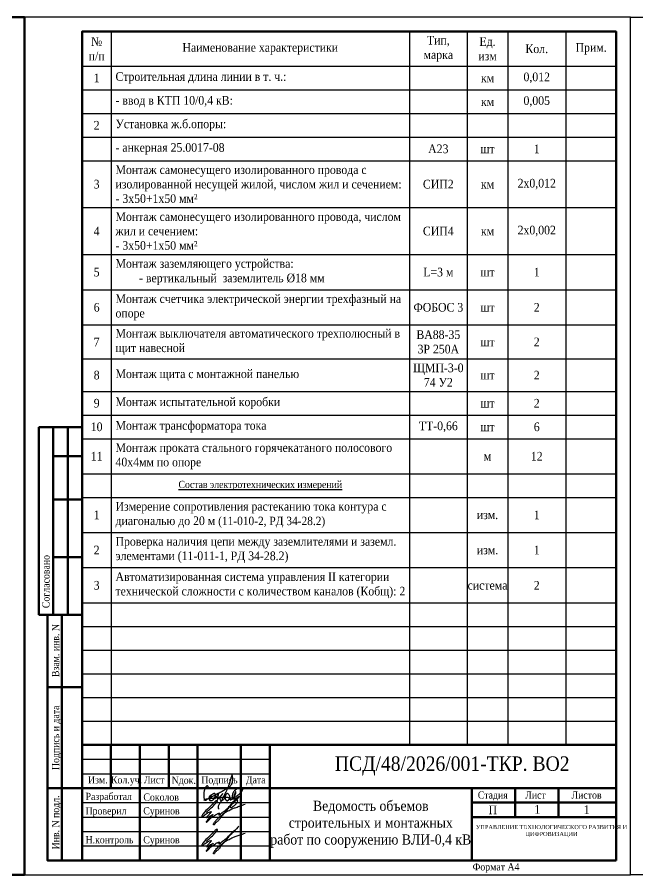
# Model space of a CAD drawing. Header units: millimetres. Extents: x 2157 to 10678, y 3616 to 3913.
# Drawn here: x 8785.4 to 9000.4, y 3616.3 to 3913.3 of the extents above; entities that cross this region are included whole.
import ezdxf

# ---------------------------------------------------------------- set-up
doc = ezdxf.new("R2010")
doc.units = ezdxf.units.MM
doc.layers.add('П', color=7, linetype='Continuous')
doc.layers.add('Чертеж', color=7, linetype='Continuous')
doc.styles.add('Simplex8', font='times.ttf', dxfattribs={"height": 3.5})
doc.styles.add('стиль1', font='times.ttf', dxfattribs={"width": 0.9})
doc.styles.add('стиль2', font='times.ttf', dxfattribs={"width": 0.9, "height": 2.5})

# ---------------------------------------------------------------- blocks, each defined once
blk = doc.blocks.new('Штамп б')
at = {"lineweight": 70}
for points in [[(20, 0), (8, 0), (8, 85), (20, 85)], [(13, 0), (13, 85)], [(8, 60), (20, 60)], [(8, 25), (20, 25)]]:
    blk.add_lwpolyline(points, dxfattribs=at)
at = {"lineweight": 25, "style": 'Simplex8', "width": 0.9}
for s, p in [('Взам. инв. N', (12.06, 63.49)), ('Подпись и дата', (12.06, 31.28)), ('Инв. N подл.', (12.06, 3.82))]:
    blk.add_text(s, height=2.5, rotation=90, dxfattribs=at).set_placement(p)
blk = doc.blocks.new('A$C5B0935FB')
at = {"lineweight": 70}
for p, q in [((20, 65), (5, 65)), ((5, 0), (5, 65)), ((10, 55), (10, 65)), ((15, 0), (15, 65)), ((20, 0), (20, 65)), ((10, 40), (10, 55)), ((10, 55), (20, 55)), ((10, 20), (10, 40)), ((10, 40), (20, 40)), ((10, 0), (10, 20)), ((10, 20), (20, 20)), ((10, 0), (5, 0)), ((15, 0), (10, 0)), ((20, 0), (15, 0)), ((15, 0), (15, 0))]:
    blk.add_line(p, q, dxfattribs=at)
at = {"lineweight": 25, "style": 'стиль1', "width": 0.9}
blk.add_text('Согласовано', height=2.5, rotation=90, dxfattribs=at).set_placement((8.72, 2.35))
blk = doc.blocks.new('A$C7F1F469D')
at = {"color": 5, "lineweight": 25}
blk.add_spline([(-0.1, 1.78), (1.34, 2.93), (2.75, 4.33), (3.55, 5.31), (3.81, 5.64), (3.86, 5.8), (3.66, 5.81), (3.25, 5.7), (2.89, 5.36), (-1.09, 1.26), (-1.29, 0.98), (-1.47, 0.67), (-1.59, 0.28), (-1.54, 0.16), (-0.98, 0.55), (-0.42, 1.01), (0.34, 1.44), (1.08, 1.86), (1.69, 1.97), (1.62, 1.83), (1.26, 1.37), (0.56, 0.61), (0.16, 0.22), (0, 0), (0.24, -0.04), (0.82, 0.16), (1.44, 0.58), (2.18, 0.95), (2.33, 1.04), (1.93, 0.58), (1.28, 0.02), (0.64, -0.58), (0.1, -1.31), (-0.06, -1.68), (0.13, -1.59), (0.39, -1.41), (1.23, -0.56), (1.62, -0.16), (2.27, 0.27), (2.82, 0.65), (3.41, 1.04), (3.83, 1.25), (4.1, 1.35), (4.33, 1.44), (4.56, 1.45), (4.6, 1.35), (4.48, 1.19), (4.35, 0.92), (4.39, 0.82), (4.59, 0.91), (5.09, 1.34), (6.19, 2.18), (7.41, 3.21), (8.36, 4.22), (9.62, 5.31), (10.99, 6.68), (11.27, 6.98), (9.83, 5.51), (8.6, 4.26), (7.7, 3.28), (7.2, 2.7), (6.74, 2.12), (6.16, 1.41), (5.49, 0.62), (4.74, -0.34), (3.92, -1.29), (3.19, -1.94), (2.91, -2.31), (2.67, -2.58), (2.52, -2.55), (2.49, -2.26), (2.69, -1.9), (3.27, -1.11), (3.8, -0.52), (4.48, 0.07), (5.33, 0.79), (5.97, 1.29), (6.7, 1.77), (7.56, 2.21), (8.83, 2.91), (10.02, 3.35), (11.36, 3.83), (12.55, 4.24), (13.47, 4.57)], degree=3, dxfattribs=at)
blk = doc.blocks.new('Штамп фамилии')
at = {"color": 5}
for points in [[(43.73, -2.14), (43.83, -1.98), (43.93, -1.82), (44.04, -1.65), (44.11, -1.55), (44.23, -1.38), (44.32, -1.29), (44.41, -1.19), (44.52, -1.03), (44.65, -0.88), (44.74, -0.73), (44.83, -0.66), (44.93, -0.57), (44.93, -0.53), (44.92, -0.75), (44.86, -0.97), (44.83, -1.07), (44.81, -1.22), (44.75, -1.37), (44.72, -1.49), (44.69, -1.6), (44.66, -1.72), (44.63, -1.84), (44.61, -1.96), (44.61, -2.1), (44.64, -2.21), (44.67, -2.3), (44.77, -2.23), (44.87, -2.13), (44.95, -2.04), (45.04, -1.97), (45.13, -1.84), (45.25, -1.75), (45.32, -1.64), (45.4, -1.54), (45.51, -1.43), (45.63, -1.29), (45.73, -1.16), (45.83, -1.06), (45.94, -0.96), (46.05, -0.86), (46.13, -0.75), (46.2, -0.67), (46.28, -0.54), (46.36, -0.41), (46.45, -0.32), (46.54, -0.26), (46.33, -0.52), (46.17, -0.74), (46, -0.92), (45.89, -1.03), (45.74, -1.16), (45.61, -1.34), (45.55, -1.5), (45.52, -1.66), (45.51, -1.81), (45.5, -1.93), (45.5, -2.12), (45.55, -2.29), (45.59, -2.43), (45.65, -2.53), (45.74, -2.63), (45.87, -2.7), (46.05, -2.74), (46.16, -2.73), (46.26, -2.7), (46.4, -2.59), (46.51, -2.5), (46.61, -2.41), (46.74, -2.28), (46.84, -2.17), (46.91, -2.07), (47.05, -1.95), (47.16, -1.81), (47.24, -1.61), (47.28, -1.44), (47.26, -1.27), (47.26, -1.17), (47.25, -0.99), (47.25, -0.89), (47.28, -1.05), (47.28, -1.25), (47.27, -1.42), (47.27, -1.63), (47.28, -1.76), (47.3, -1.91), (47.32, -2.03), (47.34, -2.14), (47.38, -2.26), (47.43, -2.39), (47.49, -2.46), (47.55, -2.56), (47.63, -2.62), (47.79, -2.73), (47.93, -2.77), (48.05, -2.78), (48.16, -2.76), (48.29, -2.72), (48.43, -2.59), (48.56, -2.49), (48.67, -2.32), (48.74, -2.18), (48.82, -2.05), (48.89, -1.91), (48.93, -1.71), (48.93, -1.5), (48.92, -1.36), (48.89, -1.23), (48.84, -1.12), (48.77, -0.98), (48.7, -0.83), (48.62, -0.66), (48.52, -0.54), (48.43, -0.46), (48.31, -0.37), (48.2, -0.33), (48.1, -0.3), (48.01, -0.29), (47.91, -0.3), (47.82, -0.34), (47.69, -0.44), (47.61, -0.52), (47.55, -0.62), (47.5, -0.7), (47.43, -0.84), (47.4, -0.92), (47.38, -1.05), (47.32, -1.19), (47.28, -1.36), (47.3, -1.71), (47.35, -2.01), (47.38, -2.24), (47.56, -2.51), (47.76, -2.64), (47.95, -2.71), (48.21, -2.71), (48.39, -2.59), (48.56, -2.41), (48.76, -2.15), (48.94, -2.02), (49, -1.97), (48.99, -2.14), (48.99, -2.3), (49.03, -2.41), (49.1, -2.51), (49.19, -2.51), (49.33, -2.47), (49.46, -2.38), (49.69, -2.22), (49.82, -2.09), (50.06, -1.91), (50.18, -1.73), (50.36, -1.48), (50.47, -1.3), (50.56, -1.12), (50.59, -1.06), (50.65, -0.98), (50.74, -0.81), (50.79, -0.66), (50.84, -0.53), (50.88, -0.41), (50.96, -0.25), (51, -0.09), (51.03, 0.06), (51.04, 0.16), (51.03, 0.28), (51.03, 0.37), (50.99, 0.41), (50.95, 0.4), (50.92, 0.34), (50.87, 0.24), (50.82, 0.13), (50.78, 0.03), (50.73, -0.06), (50.71, -0.14), (50.67, -0.22), (50.62, -0.34), (50.58, -0.46), (50.55, -0.57), (50.51, -0.66), (50.46, -0.74), (50.42, -0.83), (50.38, -0.95), (50.31, -1.07), (50.27, -1.17), (50.26, -1.28), (50.26, -1.41), (50.29, -1.48), (50.33, -1.51), (50.38, -1.52), (50.51, -1.54), (50.64, -1.52), (50.81, -1.47), (50.95, -1.4), (51.11, -1.3), (51.29, -1.22), (51.39, -1.11), (51.52, -1.04), (51.61, -0.95), (51.72, -0.88), (51.85, -0.74), (52, -0.66), (52.17, -0.54), (52.29, -0.43), (52.42, -0.29), (52.55, -0.12), (52.81, 0.14), (52.96, 0.34), (53.06, 0.44), (53.23, 0.71), (53.35, 0.85), (53.46, 1.1), (53.53, 1.37), (53.56, 1.53), (53.55, 1.64), (53.48, 1.68), (53.37, 1.71), (53.22, 1.74), (53.08, 1.75), (52.93, 1.76), (52.74, 1.75), (52.59, 1.72), (52.41, 1.69), (52.3, 1.66), (52.19, 1.62), (52.05, 1.58), (51.87, 1.53), (51.73, 1.47), (51.6, 1.42), (51.5, 1.37), (51.36, 1.3), (51.24, 1.26), (51.08, 1.18), (50.97, 1.1), (50.83, 0.98), (50.73, 0.9), (50.58, 0.79), (50.41, 0.59), (50.31, 0.47), (50.22, 0.31), (50.15, 0.2), (50.05, 0.03), (50, -0.13), (49.94, -0.25), (49.89, -0.41), (49.85, -0.58), (49.81, -0.74), (49.77, -0.98), (49.75, -1.13), (49.74, -1.3), (49.72, -1.48), (49.7, -1.63), (49.7, -1.76), (49.69, -1.89), (49.73, -1.99), (49.77, -2.03), (49.86, -2.07), (49.94, -2.07), (50.05, -2.08), (50.18, -2.08), (50.31, -2.07), (50.39, -2.04), (50.54, -2.01), (50.72, -1.96), (50.96, -1.88), (51.14, -1.83), (51.26, -1.78), (51.39, -1.74), (51.56, -1.7), (51.72, -1.63), (51.88, -1.57), (52.04, -1.49), (52.13, -1.41), (52.22, -1.28), (52.24, -1.22), (52.18, -1.27), (52.06, -1.35), (51.95, -1.42), (51.83, -1.49), (51.72, -1.55), (51.63, -1.65), (51.53, -1.75), (51.44, -1.86), (51.33, -1.92), (51.23, -2.02), (51.13, -2.11), (51.02, -2.2), (50.92, -2.26), (50.81, -2.34), (50.75, -2.44), (50.66, -2.52), (50.55, -2.61), (50.5, -2.67), (50.4, -2.78), (50.3, -2.89), (50.18, -2.99), (50.11, -3.06), (49.99, -3.17), (49.87, -3.28), (49.76, -3.38), (49.63, -3.54), (49.53, -3.65), (49.49, -3.74), (49.41, -3.86), (49.34, -3.96), (49.27, -4.04), (49.19, -4.15), (49.15, -4.22), (49.09, -4.33), (49.05, -4.44), (49.03, -4.54), (49.03, -4.64), (49.03, -4.72), (49.03, -4.81), (49.04, -4.91), (49.05, -5), (49.08, -5.05), (49.14, -5.12), (49.19, -5.15), (49.32, -5.16), (49.52, -5.09), (49.61, -5.04), (49.79, -4.95), (49.93, -4.85), (50.02, -4.79), (50.17, -4.66), (50.3, -4.55), (50.49, -4.41), (50.64, -4.29), (50.79, -4.13), (50.96, -3.99), (51.12, -3.82), (51.28, -3.66), (51.42, -3.49), (51.51, -3.35), (51.6, -3.2), (51.63, -3.06), (51.66, -2.96), (51.66, -2.87), (51.61, -2.79), (51.55, -2.7), (51.42, -2.62), (51.36, -2.56), (51.06, -2.43), (50.9, -2.37), (50.74, -2.3), (50.52, -2.21), (50.27, -2.09), (50.08, -2.05), (49.88, -1.98), (49.69, -1.95), (49.48, -1.91), (49.23, -1.85), (49.07, -1.8), (48.9, -1.77), (48.69, -1.74), (48.57, -1.72), (48.35, -1.7), (48.23, -1.7), (48.05, -1.68), (47.81, -1.66), (47.6, -1.65), (47.4, -1.65), (47.25, -1.65), (47, -1.63), (46.84, -1.64), (46.62, -1.65), (46.43, -1.66), (46.27, -1.67), (46.1, -1.69), (45.81, -1.71), (45.58, -1.71), (45.37, -1.74), (45.12, -1.76), (44.85, -1.77), (44.66, -1.77), (44.47, -1.79), (44.19, -1.8), (44.03, -1.82), (43.69, -1.85), (43.48, -1.89), (43.28, -1.91), (43.06, -1.95), (42.79, -1.98), (42.58, -2.01), (42.41, -2.04), (42.07, -2.06), (41.79, -2.1), (41.52, -2.14), (41.25, -2.18), (40.95, -2.22), (40.69, -2.26), (40.48, -2.32), (40.25, -2.38), (40.08, -2.45), (39.94, -2.51), (40.01, -2.53), (40.29, -2.48), (40.42, -2.42), (40.63, -2.37), (40.91, -2.32), (41.13, -2.22), (41.37, -2.12), (41.57, -1.98), (41.78, -1.85), (41.96, -1.76), (42.11, -1.68), (42.25, -1.57), (42.49, -1.48), (42.66, -1.38), (42.84, -1.28), (43.03, -1.17), (43.29, -1.03), (43.5, -0.91), (43.63, -0.85), (43.71, -0.79), (43.85, -0.74), (43.99, -0.66), (44.12, -0.57), (44.26, -0.49), (44.44, -0.39), (44.66, -0.27), (44.85, -0.19), (45.07, -0.09), (45.27, 0.01), (45.6, 0.18), (45.89, 0.32), (46.14, 0.46), (46.28, 0.53), (46.41, 0.58), (46.52, 0.65), (46.65, 0.72), (46.8, 0.81), (46.92, 0.88), (47.08, 0.96), (47.28, 1.1), (47.44, 1.22), (47.61, 1.32), (47.82, 1.45), (47.96, 1.51), (48.11, 1.6), (48.27, 1.69), (48.4, 1.8), (48.56, 1.9), (48.67, 1.98), (48.87, 2.12), (48.96, 2.2), (49.05, 2.26), (49.18, 2.41), (49.33, 2.58), (49.44, 2.76), (49.53, 2.91), (49.58, 2.99), (49.65, 3.13), (49.69, 3.19), (49.72, 3.27), (49.77, 3.43), (49.81, 3.54), (49.83, 3.65), (49.87, 3.74), (49.89, 3.84), (49.91, 3.97), (49.91, 4.05), (49.93, 4.19), (49.93, 4.29), (49.93, 4.48), (49.94, 4.62), (49.93, 4.79), (49.94, 4.92), (49.92, 5.17), (49.9, 5.34), (49.85, 5.46), (49.82, 5.64), (49.8, 5.81), (49.75, 6.03), (49.72, 6.14), (49.7, 6.21), (49.66, 6.11), (49.6, 5.96), (49.54, 5.74), (49.49, 5.6), (49.45, 5.5), (49.4, 5.38), (49.36, 5.28), (49.33, 5.13), (49.29, 5.05), (49.24, 4.88), (49.22, 4.8), (49.21, 4.71), (49.14, 4.53), (49.13, 4.39), (49.1, 4.29), (49.08, 4.21), (49.04, 4.11), (48.98, 3.94), (48.93, 3.75), (48.85, 3.52), (48.8, 3.33), (48.75, 3.18), (48.71, 3.05), (48.67, 2.91), (48.61, 2.76), (48.51, 2.51), (48.43, 2.27), (48.3, 2), (48.19, 1.73), (48.04, 1.41), (47.91, 1.07), (47.75, 0.67), (47.66, 0.47), (47.53, 0.23), (47.46, 0.05), (47.33, -0.21), (47.23, -0.42), (47.12, -0.63), (46.99, -0.88), (46.89, -1.07), (46.77, -1.3), (46.67, -1.5), (46.57, -1.65), (46.47, -1.88), (46.38, -2.04), (46.33, -2.15), (46.23, -2.39), (46.13, -2.57), (46.02, -2.74), (45.92, -2.88), (45.86, -3.02), (45.76, -3.15), (45.6, -3.42), (45.47, -3.62), (45.35, -3.84), (45.24, -4.02), (45.15, -4.2), (45.03, -4.41), (44.92, -4.61), (44.89, -4.74), (44.89, -4.8), (44.88, -4.88), (44.86, -4.94), (44.86, -5.01), (44.85, -5.09), (44.85, -5.14), (44.87, -5.24), (44.88, -5.29), (44.9, -5.35), (44.92, -5.38), (44.94, -5.41), (44.97, -5.44), (45.04, -5.47), (45.11, -5.49), (45.2, -5.49), (45.28, -5.49)], [(40.77, 1.76), (40.77, 1.49), (40.98, 1.54), (41.14, 1.65), (41.28, 1.84), (41.37, 1.98), (41.37, 2.16), (41.29, 2.26), (41.2, 2.35), (41.07, 2.38), (40.96, 2.38), (40.9, 2.32), (40.79, 2.19), (40.73, 2.13), (40.66, 2.05), (40.62, 1.93), (40.51, 1.89), (40.45, 1.78), (40.45, 1.69), (40.4, 1.64), (40.35, 1.55), (40.31, 1.46), (40.27, 1.35), (40.24, 1.25), (40.21, 1.16), (40.17, 1.04), (40.14, 0.95), (40.12, 0.86), (40.09, 0.75), (40.06, 0.65), (40.02, 0.57), (40.01, 0.47), (39.99, 0.39), (39.97, 0.24), (39.95, 0.12), (39.93, -0.06), (39.93, -0.18), (39.92, -0.3), (39.91, -0.4), (39.91, -0.51), (39.91, -0.63), (39.91, -0.74), (39.92, -0.85), (39.92, -0.95), (39.93, -1.03), (39.93, -1.13), (39.93, -1.22), (39.94, -1.38), (39.94, -1.52), (39.96, -1.64), (39.97, -1.75), (40.04, -1.95), (40.08, -2.05), (40.12, -2.17), (40.16, -2.26), (40.23, -2.39), (40.31, -2.48), (40.41, -2.55), (40.52, -2.6), (40.59, -2.61), (40.69, -2.57), (40.79, -2.5), (40.88, -2.43), (40.96, -2.37), (41.08, -2.27), (41.22, -2.14), (41.34, -2.09), (41.46, -2), (41.55, -1.93), (41.66, -1.84), (41.74, -1.76), (41.81, -1.7), (41.89, -1.64), (41.99, -1.55), (42.03, -1.45), (41.93, -1.63), (41.9, -1.74), (41.88, -1.84), (41.86, -1.94), (41.83, -2.04), (41.83, -2.17), (41.83, -2.27), (41.85, -2.37), (41.88, -2.46), (41.92, -2.54), (41.99, -2.64), (42.08, -2.71), (42.19, -2.74), (42.29, -2.74), (42.42, -2.74), (42.55, -2.72), (42.7, -2.69), (42.81, -2.65), (42.91, -2.61), (43.07, -2.5), (43.17, -2.4), (43.27, -2.29), (43.37, -2.17), (43.47, -2.07), (43.55, -1.94), (43.61, -1.82), (43.7, -1.66), (43.76, -1.52), (43.83, -1.36), (43.89, -1.19), (43.91, -1.04), (43.93, -0.85), (43.93, -0.69), (43.93, -0.56), (43.9, -0.44), (43.83, -0.37), (43.73, -0.31), (43.6, -0.3), (43.42, -0.3), (43.28, -0.33), (43.17, -0.37), (43, -0.47), (42.88, -0.54), (42.8, -0.59), (42.66, -0.67), (42.56, -0.74), (42.42, -0.84), (42.28, -0.96), (42.18, -1.08), (42.12, -1.19), (42.08, -1.32), (42.02, -1.48)], [(42.05, -1.5), (42.12, -1.46), (42.2, -1.41), (42.26, -1.36), (42.36, -1.28), (42.43, -1.16), (42.49, -1.06), (42.51, -0.95), (42.54, -0.85), (42.52, -0.78), (42.4, -0.86), (42.29, -0.96), (42.18, -1.05), (42.09, -1.11), (42, -1.18), (41.92, -1.24), (41.85, -1.3), (41.79, -1.35), (41.75, -1.41)]]:
    blk.add_lwpolyline(points, dxfattribs=at)
at = {"layer": 'Чертеж', "color": 67, "lineweight": -2, "true_color": 0x727430}
for p in [(40.81, -8.53), (40.81, -18.55)]:
    blk.add_blockref('A$C7F1F469D', p, dxfattribs=at)
at = {"color": 7, "char_height": 2.5, "attachment_point": 4, "style": 'стиль1'}
for s, insert, width in [(' Разработал', (-1.9, -1.68), 17), ('Соколов', (18.98, -1.52), 20), (' Проверил', (-1.9, -6.68), 17), (' Суринов', (18.1, -6.65), 20), (' Н.контроль', (-1.9, -16.68), 17), (' Суринов', (18.1, -16.68), 20)]:
    blk.add_mtext(s, dxfattribs=dict(at, insert=insert, width=width))
blk = doc.blocks.new('A$C31D65421')
blk.add_blockref('Штамп фамилии', (2.24, 18.43))
blk = doc.blocks.new('*T29')
at = {"layer": 'Чертеж', "color": 0, "linetype": 'ByBlock', "lineweight": -2, "transparency": 16777216}
for p, q in [((0, 0), (185.1, 0)), ((0, 0), (0, -247)), ((10.07, 0), (10.07, -36.52)), ((113.35, 0), (113.35, -36.52)), ((133.42, 0), (133.42, -36.52)), ((147.44, 0), (147.44, -247)), ((167.52, 0), (167.52, -36.52)), ((185.1, 0), (185.1, -36.52)), ((0, -11.95), (185.1, -11.95)), ((0, -20.14), (185.1, -20.14)), ((0, -28.33), (185.1, -28.33)), ((0, -36.52), (10.07, -36.52)), ((133.42, -36.52), (167.52, -36.52)), ((0, -44.72), (10.07, -44.72)), ((10.07, -44.72), (10.07, -247)), ((113.35, -44.72), (113.35, -140.97)), ((133.42, -44.72), (147.44, -44.72)), ((133.42, -44.72), (133.42, -247)), ((167.52, -44.72), (167.52, -247)), ((0, -60.96), (167.52, -60.96)), ((185.1, -60.96), (185.1, -247)), ((0, -77.21), (185.1, -77.21)), ((0, -89.37), (185.1, -89.37)), ((0, -101.59), (10.07, -101.59)), ((113.35, -101.59), (185.1, -101.59)), ((0, -113.33), (10.07, -113.33)), ((133.42, -113.33), (185.1, -113.33)), ((0, -124.59), (10.07, -124.59)), ((133.42, -124.59), (185.1, -124.59)), ((0, -132.78), (10.07, -132.78)), ((133.42, -132.78), (185.1, -132.78)), ((0, -140.97), (10.07, -140.97)), ((133.42, -140.97), (185.1, -140.97)), ((0, -153.11), (10.07, -153.11)), ((113.35, -153.11), (113.35, -247)), ((133.42, -153.11), (185.1, -153.11)), ((0, -161.31), (185.1, -161.31)), ((0, -173.41), (185.1, -173.41)), ((0, -185.63), (185.1, -185.63)), ((0, -197.85), (185.1, -197.85)), ((0, -206.04), (185.1, -206.04)), ((0, -214.23), (185.1, -214.23)), ((0, -222.42), (185.1, -222.42)), ((0, -230.62), (185.1, -230.62)), ((0, -238.81), (185.1, -238.81)), ((0, -247), (185.1, -247))]:
    blk.add_line(p, q, dxfattribs=at)
at = {"layer": 'Чертеж', "color": 0, "lineweight": -2, "transparency": 16777216}
for p, q in [((10.07, -36.52), (133.42, -36.52)), ((10.07, -36.52), (10.07, -44.72)), ((113.35, -36.52), (113.35, -44.72)), ((133.42, -36.52), (133.42, -44.72)), ((167.52, -36.52), (185.1, -36.52)), ((167.52, -36.52), (167.52, -44.72)), ((185.1, -36.52), (185.1, -60.96)), ((10.07, -44.72), (133.42, -44.72)), ((147.44, -44.72), (185.1, -44.72)), ((167.52, -60.96), (185.1, -60.96)), ((10.07, -101.59), (113.35, -101.59)), ((10.07, -113.33), (133.42, -113.33)), ((10.07, -124.59), (133.42, -124.59)), ((10.07, -132.78), (133.42, -132.78)), ((10.07, -140.97), (133.42, -140.97)), ((113.35, -140.97), (113.35, -153.11)), ((10.07, -153.11), (133.42, -153.11))]:
    blk.add_line(p, q, dxfattribs=at)
at = {"layer": 'Чертеж', "color": 0, "lineweight": 30, "transparency": 16777216}
for s, insert, char_height, width, attachment_point, style in [('№ \\Pп/п', (5.04, -5.97), 3, 7.0745, 5, 'стиль1'), ('Тип, марка', (123.39, -5.97), 3, 17.0745, 5, 'стиль1'), ('Ед. изм', (140.43, -5.97), 3, 11.0216, 5, 'стиль1'), ('Наименование характеристики', (61.71, -5.97), 3, 100.2743, 5, 'стиль1'), ('Кол.', (157.48, -5.97), 3, 17.0745, 5, 'стиль1'), ('Прим.', (176.31, -5.97), 3, 14.5765, 5, 'стиль1'), ('1', (5.04, -16.04), 3, 7.0745, 5, 'стиль2'), ('Строительная длина линии в т. ч.:', (11.57, -16.04), 3, 100.2743, 4, 'стиль2'), ('0,012', (157.48, -16.04), 3, 17.0745, 5, 'стиль2'), ('км        ', (140.43, -16.04), 3, 11.0216, 5, 'стиль2'), ('- ввод в КТП 10/0,4 кВ:', (11.57, -24.24), 3, 100.2743, 4, 'стиль2'), ('км        ', (140.43, -24.24), 3, 11.0216, 5, 'стиль2'), ('0,005', (157.48, -24.24), 3, 17.0745, 5, 'стиль2'), ('2', (5.04, -32.43), 3, 7.0745, 5, 'стиль2'), ('Установка ж.б.опоры:', (11.57, -32.43), 3, 100.2743, 4, 'стиль2'), ('- анкерная 25.0017-08', (11.57, -40.62), 3, 100.2743, 4, 'стиль2'), ('А23', (123.39, -40.62), 3, 17.0745, 5, 'стиль2'), ('шт', (140.43, -40.62), 3, 11.0216, 5, 'стиль2'), ('1', (157.48, -40.62), 3, 17.0745, 5, 'стиль2'), ('3', (5.04, -52.84), 3, 7.0745, 5, 'стиль2'), ('СИП2', (123.39, -52.84), 3, 17.0745, 5, 'стиль2'), ('км', (140.43, -52.84), 3, 11.0216, 5, 'стиль2'), ('2х0,012', (157.48, -52.84), 3, 17.0745, 5, 'стиль2'), ('4', (5.04, -69.08), 3, 7.0745, 5, 'стиль2'), ('СИП4', (123.39, -69.08), 3, 17.0745, 5, 'стиль2'), ('2х0,002', (157.48, -69.08), 3, 17.0745, 5, 'стиль2'), ('км', (140.43, -69.08), 3, 11.0216, 5, 'стиль2'), ('5', (5.04, -83.29), 3, 7.0745, 5, 'стиль2'), ('L=3 м', (123.39, -83.29), 3, 17.0745, 5, 'стиль2'), ('шт', (140.43, -83.29), 3, 11.0216, 5, 'стиль2'), ('1', (157.48, -83.29), 3, 17.0745, 5, 'стиль2'), ('Монтаж счетчика электрической энергии трехфазный на опоре', (11.57, -95.48), 3, 100.2743, 4, 'стиль2'), ('6', (5.04, -95.48), 3, 7.0745, 5, 'стиль2'), ('ФОБОС 3', (123.39, -95.48), 3, 17.0745, 5, 'стиль2'), ('шт', (140.43, -95.48), 3, 11.0216, 5, 'стиль2'), ('2', (157.48, -95.48), 3, 17.0745, 5, 'стиль2'), ('Монтаж выключателя автоматического {\\C256;трехполюсный} в щит навесной', (11.57, -107.46), 3, 100.2743, 4, 'стиль2'), ('{\\C256;ВА88-35 3Р 250А}', (123.39, -107.46), 3, 17.0745, 5, 'стиль2'), ('7', (5.04, -107.46), 3, 7.0745, 5, 'стиль2'), ('шт', (140.43, -107.46), 3, 11.0216, 5, 'стиль2'), ('2', (157.48, -107.46), 3, 17.0745, 5, 'стиль2'), ('ЩМП-3-0 74 У2', (123.39, -118.96), 3, 17.0745, 5, 'стиль2'), ('8', (5.04, -118.96), 3, 7.0745, 5, 'стиль2'), ('{\\C256;Монтаж щита с монтажной панелью}', (11.57, -118.96), 3, 100.2743, 4, 'стиль2'), ('шт', (140.43, -118.96), 3, 11.0216, 5, 'стиль2'), ('2', (157.48, -118.96), 3, 17.0745, 5, 'стиль2'), ('9', (5.04, -128.69), 3, 7.0745, 5, 'стиль2'), ('Монтаж испытательной коробки', (11.57, -128.69), 3, 100.2743, 4, 'стиль2'), ('2', (157.48, -128.69), 3, 17.0745, 5, 'стиль2'), ('шт', (140.43, -128.69), 3, 11.0216, 5, 'стиль2'), ('10', (5.04, -136.88), 3, 7.0745, 5, 'стиль2'), ('Монтаж трансформатора тока', (11.57, -136.88), 3, 100.2743, 4, 'стиль2'), ('ТТ-0,66', (123.39, -136.88), 3, 17.0745, 5, 'стиль2'), ('шт', (140.43, -136.88), 3, 11.0216, 5, 'стиль2'), ('6', (157.48, -136.88), 3, 17.0745, 5, 'стиль2'), ('Монтаж проката стального горячекатаного полосового 40х4мм по опоре', (11.57, -147.04), 3, 100.2743, 4, 'стиль2'), ('11', (5.04, -147.04), 3, 7.0745, 5, 'стиль2'), ('12', (157.48, -147.04), 3, 17.0745, 5, 'стиль2'), ('м', (140.43, -147.04), 3, 11.0216, 5, 'стиль2'), ('{\\LСостав электротехнических измерений}', (61.71, -157.21), 2.5, 100.2743, 5, 'стиль2'), ('Измерение сопротивления растеканию тока контура с диагональю до 20 м {\\H0.96667x;(11-010-2, РД 34-28.2)}', (11.57, -167.36), 3, 100.2743, 4, 'стиль2'), ('1', (5.04, -167.36), 3, 7.0745, 5, 'стиль2'), ('1', (157.48, -167.36), 3, 17.0745, 5, 'стиль2'), ('изм.', (140.43, -167.36), 3, 11.0216, 5, 'стиль2'), ('Проверка наличия цепи между заземлителями и заземл. элементами (11-011-1, РД 34-28.2)', (11.57, -179.52), 3, 100.2743, 4, 'стиль2'), ('2', (5.04, -179.52), 3, 7.0745, 5, 'стиль2'), ('1', (157.48, -179.52), 3, 17.0745, 5, 'стиль2'), ('изм.', (140.43, -179.52), 3, 11.0216, 5, 'стиль2'), ('Автоматизированная система управления II категории технической сложности с количеством каналов (Кобщ): 2 ', (11.57, -191.74), 3, 100.2743, 4, 'стиль2'), ('3', (5.04, -191.74), 3, 7.0745, 5, 'стиль2'), ('система', (140.43, -191.74), 3, 11.0216, 5, 'стиль2'), ('2', (157.48, -191.74), 3, 17.0745, 5, 'стиль2')]:
    blk.add_mtext(s, dxfattribs=dict(at, insert=insert, char_height=char_height, width=width, attachment_point=attachment_point, style=style))
at = {"layer": 'Чертеж', "color": 1, "lineweight": 30, "transparency": 16777216, "char_height": 3, "width": 100.2743, "attachment_point": 4, "style": 'стиль2'}
for s, insert in [('{\\C256;Монтаж самонесущего изолированного провода с изолированной несущей жилой, числом жил и сечением:\\P- 3х50+1х50 мм²}', (11.57, -52.84)), ('{\\C256;Монтаж самонесущего изолированного провода, числом жил и сечением:\\P- 3х50+1х50 мм²}', (11.57, -69.08)), ('{\\C0;Монтаж заземляющего устройства:                                               - вертикальный  заземлитель %%C18 мм}', (11.57, -83.29))]:
    blk.add_mtext(s, dxfattribs=dict(at, insert=insert))
blk = doc.blocks.new('А3 мал.')
at = {"lineweight": 70}
blk.add_lwpolyline([(-65.02, 287), (-250.02, 287), (-250.02, 0)], dxfattribs=at)
at = {"layer": 'Чертеж', "lineweight": 25, "insert": (-40, 15), "char_height": 2.5, "width": 184.6595, "attachment_point": 1, "style": 'стиль1', "bg_fill": 3, "box_fill_scale": 1, "bg_fill_color": 256, "bg_fill_transparency": 0}
blk.add_mtext('^I\\P\\P\\P^I^I^I^I^I^I^I^I^I^I^I^I^I^I^I^I^I^I{\\C255;\\c16777215;.}', dxfattribs=at)
at = {"lineweight": 70}
for p, q in [((145, 287), (145, 0)), ((145, 15), (-40, 15)), ((145, 15), (-40, 15))]:
    blk.add_line(p, q, dxfattribs=at)
for points in [[(145, 287), (-250.02, 287), (-250.02, 0)], [(-40, 15), (-40, 0)], [(-40, 15), (-40, 0)], [(-30, 15), (-30, 0)], [(-30, 15), (-30, 0)], [(-20, 15), (-20, 0)], [(-20, 15), (-20, 0)], [(-10, 15), (-10, 0)], [(-10, 15), (-10, 0)], [(0, 15), (0, 0)], [(0, 15), (0, 0)], [(15, 15), (15, 0)], [(15, 15), (15, 0)], [(25, 15), (25, 0)], [(25, 15), (25, 0)], [(135, 15), (135, 0)], [(135, 15), (135, 0)], [(135, 15), (135, 0)], [(135, 10), (145, 10)], [(135, 10), (145, 10)], [(135, 10), (145, 10)], [(-40, 5), (25, 5)], [(-40, 5), (25, 5)], [(-250.02, 0), (145, 0)], [(-40, 0), (145, 0)], [(-40, 0), (25, 0)], [(-40, 0), (145, 0)], [(-40, 0), (25, 0)], [(-40, 0), (25, 0)], [(25, 0), (145, 0)], [(25, 0), (145, 0)]]:
    blk.add_lwpolyline(points, dxfattribs=at)
at = {"lineweight": 30}
for points in [[(-40, 15), (25, 15)], [(-40, 15), (25, 15)], [(-40, 10), (25, 10)], [(-40, 10), (25, 10)]]:
    blk.add_lwpolyline(points, dxfattribs=at)
at = {"layer": 'П', "lineweight": 70}
blk.add_lwpolyline([(-269.98, -5), (150.02, -5), (150.02, 292), (-269.98, 292)], close=True, dxfattribs=at)
at = {"lineweight": 25, "style": 'стиль1', "width": 0.9}
for s, p in [('Лист', (136.61, 11.4)), ('Изм.', (-37.95, 1.66)), ('Кол.уч.', (-30, 1.66)), ('Лист', (-18.6, 1.66)), ('Nдок.', (-8.98, 1.52)), ('Подпись', (1.3, 1.66)), ('Дата', (16.71, 1.66)), ('Формат А3', (95.26, -3.47))]:
    blk.add_text(s, height=2.5, dxfattribs=at).set_placement(p)

msp = doc.modelspace()

# ---------------------------------------------------------------- linework, layer by layer
at = {"layer": 'П', "linetype": 'Continuous', "lineweight": 0}
msp.add_lwpolyline([(8787.859, 3913.313), (8997.859, 3913.313), (8997.859, 3616.313), (8787.859, 3616.313)], close=True, dxfattribs=at)
at = {"layer": 'П', "lineweight": 30}
msp.add_lwpolyline([(8787.859, 3616.313), (8997.859, 3616.313), (8997.859, 3913.313), (8787.859, 3913.313)], close=True, dxfattribs=at)
at = {"layer": 'П'}
msp.add_lwpolyline([(8997.859, 3913.313), (9417.859, 3913.313), (9417.859, 3616.313), (8997.859, 3616.313)], close=True, dxfattribs=at)
at = {"layer": 'Чертеж', "lineweight": 70}
for p, q in [((8992.859, 3908.313), (8992.859, 3621.313)), ((8992.859, 3661.313), (8807.859, 3661.313)), ((8807.859, 3656.313), (8807.859, 3661.313)), ((8827.859, 3646.313), (8827.859, 3661.313)), ((8872.859, 3656.313), (8872.859, 3661.313)), ((8827.859, 3651.313), (8827.859, 3621.313)), ((8942.859, 3641.313), (8992.859, 3641.313))]:
    msp.add_line(p, q, dxfattribs=at)
for points in [[(8992.859, 3908.313), (8807.859, 3908.313), (8807.859, 3621.313)], [(8807.859, 3661.313), (8807.859, 3621.313)], [(8817.859, 3661.313), (8817.859, 3646.313)], [(8837.859, 3661.313), (8837.859, 3646.313)], [(8847.859, 3661.313), (8847.859, 3621.313)], [(8862.859, 3661.313), (8862.859, 3621.313)], [(8872.859, 3661.313), (8872.859, 3621.313)], [(8807.859, 3646.313), (8872.859, 3646.313)], [(8872.859, 3646.313), (8992.859, 3646.313)], [(8942.859, 3646.313), (8942.859, 3621.313)], [(8957.859, 3646.313), (8957.859, 3636.313)], [(8972.859, 3646.313), (8972.859, 3636.313)], [(8942.859, 3636.313), (8992.859, 3636.313)], [(8807.859, 3621.313), (8992.859, 3621.313)]]:
    msp.add_lwpolyline(points, dxfattribs=at)
at = {"layer": 'Чертеж', "lineweight": 30}
for points in [[(8807.859, 3656.313), (8872.859, 3656.313)], [(8807.859, 3651.313), (8872.859, 3651.313)], [(8807.859, 3641.313), (8872.859, 3641.313)], [(8807.859, 3636.313), (8872.859, 3636.313)], [(8807.859, 3636.313), (8872.859, 3636.313)], [(8807.859, 3631.313), (8872.859, 3631.313)], [(8807.859, 3626.313), (8872.859, 3626.313)]]:
    msp.add_lwpolyline(points, dxfattribs=at)

# ---------------------------------------------------------------- block references
for name, p in [('*T29', (8807.859, 3908.313)), ('A$C5B0935FB', (8787.859, 3706.313))]:
    msp.add_blockref(name, p)
at = {"layer": 'Чертеж', "lineweight": 25}
msp.add_blockref('Штамп б', (8787.859, 3621.313), dxfattribs=at)
at = {"layer": 'Чертеж', "linetype": 'Continuous', "lineweight": 0}
msp.add_blockref('A$C31D65421', (8807.859, 3626.313), dxfattribs=at)

# ---------------------------------------------------------------- texts
at = {"layer": 'Чертеж', "lineweight": 25, "style": 'стиль1', "width": 0.9}
for s, height, p in [('Изм.', 2.5, (8809.912, 3647.974)), ('Кол.уч.', 2.5, (8817.859, 3647.974)), ('Лист', 2.5, (8829.26, 3647.974)), ('Nдок.', 2.5, (8838.882, 3647.831)), ('Подпись', 2.5, (8849.156, 3647.974)), ('Дата', 2.5, (8864.57, 3647.974)), ('Стадия', 2.5, (8944.907, 3642.712)), ('Лист', 2.5, (8961.328, 3642.712)), ('Листов', 2.5, (8977.372, 3642.712)), ('П', 3, (8948.666, 3637.325)), ('1', 3, (8964.503, 3637.495)), ('1', 3, (8981.598, 3637.378)), ('Формат А4', 2.5, (8943.12, 3617.841))]:
    msp.add_text(s, height=height, dxfattribs=at).set_placement(p)
at = {"layer": 'Чертеж', "lineweight": 25, "attachment_point": 5, "style": 'стиль2'}
for s, insert, char_height, width in [('ПСД/48/2026/001-ТКР. ВО2', (8936.058, 3654.017), 5, 119.88502), ('{\\fTimes New Roman|b0|i0|c204|p16;\\H0.8x;УПРАВЛЕНИЕ ТЕХНОЛОГИЧЕСКОГО РАЗВИТИЯ И ЦИФРОВИЗАЦИИ}', (8970.455, 3631.435), 1.8, 54.19561)]:
    msp.add_mtext(s, dxfattribs=dict(at, insert=insert, char_height=char_height, width=width))
at = {"layer": 'Чертеж', "lineweight": 50, "insert": (8907.859, 3633.813), "char_height": 3.5, "width": 70, "attachment_point": 5, "style": 'стиль1'}
msp.add_mtext('Ведомость объемов \\Pстроительных и монтажных \\Pработ по сооружению ВЛИ-0,4 кВ ', dxfattribs=at)

# ---------------------------------------------------------------- next in the draw order: block references
msp.add_blockref('А3 мал.', (8637.834, 3621.313))

# ---------------------------------------------------------------- next in the draw order: linework, layer by layer
at = {"layer": 'П'}
msp.add_lwpolyline([(8367.859, 3913.313), (8787.859, 3913.313), (8787.859, 3616.313), (8367.859, 3616.313)], close=True, dxfattribs=at)

doc.saveas('drawing.dxf')
